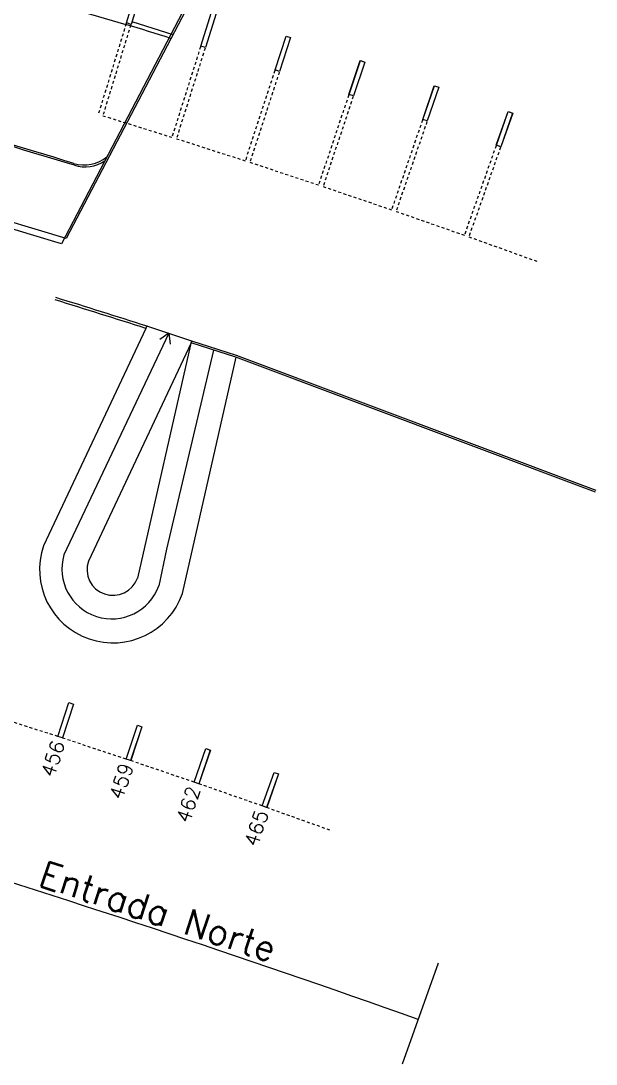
# Model space of a CAD drawing. Header units: millimetres. Extents: x 2757 to 3055, y 1102 to 1216.
# Drawn here: x 3019.7 to 3043.93, y 1101.56 to 1145.51 of the extents above; entities that cross this region are included whole.
import ezdxf

# ---------------------------------------------------------------- set-up
doc = ezdxf.new("R2010")
doc.units = ezdxf.units.MM
doc.linetypes.add('HIDDEN2', pattern=[0.1875, 0.125, -0.0625])
for name, color, linetype in [('AR-ALV-VT1', 2, 'Continuous'), ('BANC', 2, 'Continuous'), ('ESC', 1, 'Continuous'), ('ESTR', 3, 'Continuous'), ('NOPILAR1', 2, 'Continuous'), ('PISO', 1, 'Continuous'), ('PROJ', 1, 'HIDDEN2'), ('TEXTO-ENDEREÇO', 2, 'Continuous'), ('USO1', 2, 'Continuous')]:
    doc.layers.add(name, color=color, linetype=linetype)
doc.styles.add('1', font='romans.shx')
doc.styles.add('NOPILAR', font='simplex.shx', dxfattribs={"height": 0.6})
doc.dimstyles.new('1-600', dxfattribs={"dimtxt": 1.1, "dimasz": 2.5, "dimexe": 2, "dimexo": 4, "dimgap": 0.2, "dimtad": 1, "dimdec": 0, "dimzin": 4, "dimdsep": 46, "dimlunit": 6, "dimtxsty": '1', "dimblk1": 'NONE', "dimblk2": 'NONE', "dimsah": 1, "dimcen": 0, "dimclrd": 2, "dimclre": 2, "dimclrt": 2, "dimadec": 0, "dimazin": 0, "dimtfac": 1, "dimtdec": 0, "dimtmove": 2, "dimatfit": 3, "dimldrblk": 'NONE', "dimfxl": 1, "dimtolj": 1, "dimtzin": 0, "dimarcsym": 0})

# ---------------------------------------------------------------- blocks, each defined once
blk = doc.blocks.new('PILAR-SLC')
for points in [[(0.197, -42.97), (0.197, -44.47), (-0.003, -44.47), (-0.003, -42.97)], [(0.197, -72.501), (0.197, -74.001), (-0.003, -74.001), (-0.003, -72.501)]]:
    blk.add_lwpolyline(points, close=True)
blk = doc.blocks.new('*D110')
at = {"layer": 'DEFPOINTS', "color": 0, "transparency": 16777216}
for p in [(3016.364, 1118.686), (3015.923, 1117.252), (3039.109, 1110.993), (3038.61, 1109.586), (3028.979, 1106.034)]:
    blk.add_point(p, dxfattribs=at)
at = {"layer": 'USO1', "color": 2, "lineweight": -2, "transparency": 16777216}
for p, q in [((3014.748, 1113.429), (3013.378, 1108.972)), ((3037.272, 1105.816), (3035.764, 1101.564))]:
    blk.add_line(p, q, dxfattribs=at)
blk.add_arc((2850.938, 580.526), 554.849, 70.469, 72.913, dxfattribs=at)
at = {"layer": 'USO1', "color": 2, "transparency": 16777216, "insert": (3025.474, 1107.998), "char_height": 1.1, "attachment_point": 5, "rotation": 341.691, "style": '1'}
blk.add_mtext('\\A1;Entrada Norte', dxfattribs=at)
blk = doc.blocks.new('_NONE')
at = {"color": 0, "linetype": 'ByBlock'}
blk.add_circle((0, 0), 0.25, dxfattribs=at)

msp = doc.modelspace()

# ---------------------------------------------------------------- linework, layer by layer
at = {"layer": 'AR-ALV-VT1'}
for points in [[(3021.612, 1136.339, 0.05916), (2935.976, 1152.005), (2927.053, 1152.488), (2920.658, 1152.701)], [(3021.406, 1136.119, 0.058865), (2935.936, 1151.757), (2927.044, 1152.238)]]:
    msp.add_lwpolyline(points, format="xyb", dxfattribs=at)
at = {"layer": 'BANC'}
for p, q in [((3039.132, 1170.03), (3021.406, 1136.119)), ((3039.092, 1169.781), (3021.612, 1136.339)), ((3043.904, 1125.653), (3028.76, 1131.34)), ((3043.932, 1125.728), (3028.786, 1131.415))]:
    msp.add_line(p, q, dxfattribs=at)
for radius, start, end in [(373.599, 72.23981, 72.85701), (373.499, 72.24183, 72.85733)]:
    msp.add_arc((2911.053, 776.853), radius, start, end, dxfattribs=at)
at = {"layer": 'ESC'}
for p, q in [((3025.934, 1132.349), (3021.514, 1123.016)), ((3025.934, 1132.349), (3025.557, 1132.082)), ((3025.934, 1132.349), (3025.984, 1131.89)), ((3027.81, 1131.644), (3025.832, 1123.263)), ((3025.832, 1123.263), (3025.509, 1121.714))]:
    msp.add_line(p, q, dxfattribs=at)
msp.add_arc((3023.53, 1122.422), 2.101, 163.5828, 340.3187, dxfattribs=at)
at = {"layer": 'PISO'}
for p, q in [((3014.869, 1148.075), (3024.124, 1145.36)), ((3024.376, 1145.48), (3026.107, 1144.94)), ((3024.97, 1132.555), (3020.65, 1123.401)), ((3026.904, 1132.019), (3025.013, 1132.646)), ((3026.879, 1131.943), (3022.542, 1122.754)), ((3026.84, 1131.859), (3024.612, 1122.041)), ((3028.76, 1131.34), (3026.501, 1121.384))]:
    msp.add_line(p, q, dxfattribs=at)
for centre, radius, start, end in [((2911.028, 776.925), 385.403, 72.64035, 72.93549), ((2911.053, 776.853), 379.154, 72.99252, 75.14495), ((2911.053, 776.853), 379.224, 72.99972, 75.13445), ((3022.368, 1140.941), 1.5, 252.9997, 309.4367), ((3022.368, 1140.941), 1.5, 252.9997, 309.4367), ((3022.393, 1140.86), 1.5, 252.9925, 304.1438), ((3022.393, 1140.86), 1.5, 252.9925, 304.1438), ((3023.58, 1122.405), 3.095, 161.2199, 340.7321), ((3023.58, 1122.405), 1.095, 161.3843, 340.5668)]:
    msp.add_arc(centre, radius, start, end, dxfattribs=at)
at = {"layer": 'PROJ'}
for p, q in [((3024.135, 1145.397), (3022.961, 1141.574)), ((3024.326, 1145.339), (3023.152, 1141.515)), ((3027.268, 1144.421), (3026.062, 1140.608)), ((3027.459, 1144.361), (3026.252, 1140.547)), ((3030.394, 1143.418), (3029.154, 1139.615)), ((3030.584, 1143.356), (3029.344, 1139.553)), ((3033.51, 1142.389), (3032.238, 1138.597)), ((3033.7, 1142.326), (3032.428, 1138.533)), ((3023.152, 1141.515), (3026.062, 1140.608)), ((3036.618, 1141.333), (3035.314, 1137.552)), ((3036.807, 1141.268), (3035.503, 1137.487)), ((3026.252, 1140.547), (3029.154, 1139.615)), ((3039.716, 1140.251), (3038.38, 1136.481)), ((3039.905, 1140.184), (3038.569, 1136.414)), ((3029.344, 1139.553), (3032.238, 1138.597)), ((3032.428, 1138.533), (3035.314, 1137.552)), ((3035.503, 1137.487), (3038.38, 1136.481)), ((3038.569, 1136.414), (3041.437, 1135.384)), ((3021.26, 1115.364), (3018.565, 1116.23)), ((3024.134, 1114.414), (3021.447, 1115.303)), ((3027.004, 1113.439), (3024.324, 1114.35)), ((3029.865, 1112.44), (3027.193, 1113.374)), ((3032.718, 1111.416), (3030.054, 1112.373))]:
    msp.add_line(p, q, dxfattribs=at)
at = {"layer": 'TEXTO-ENDEREÇO'}
for p, q in [((3024.97, 1132.555), (3025.013, 1132.646)), ((3026.879, 1131.943), (3026.904, 1132.019)), ((3028.76, 1131.34), (3026.879, 1131.943)), ((3028.786, 1131.415), (3026.904, 1132.019))]:
    msp.add_line(p, q, dxfattribs=at)

# ---------------------------------------------------------------- block references
at = {"layer": 'ESTR'}
for p, rotation in [((3037.207, 1187.932), 342.9268292682919), ((3040.702, 1186.843), 342.4390243902432), ((3044.188, 1185.724), 341.9512195121961), ((3047.66, 1184.576), 341.4634146341463), ((3047.664, 1184.576), 341.4634146341465), ((3051.126, 1183.399), 340.9756097560976), ((3051.13, 1183.398), 340.9756097560972), ((3054.582, 1182.191), 340.4878048780488), ((3054.586, 1182.191), 340.487804878048)]:
    msp.add_blockref('PILAR-SLC', p, dxfattribs=dict(at, rotation=rotation))

# ---------------------------------------------------------------- texts
at = {"layer": 'NOPILAR1', "style": 'NOPILAR'}
for s, p in [('456', (3021.081, 1113.604)), ('456', (3021.081, 1113.604)), ('459', (3023.964, 1112.655)), ('459', (3023.964, 1112.655)), ('462', (3026.792, 1111.678)), ('462', (3026.792, 1111.678)), ('465', (3029.653, 1110.677))]:
    msp.add_text(s, height=0.6, rotation=71.4452, dxfattribs=at).set_placement(p)

# ---------------------------------------------------------------- dimensions: what is measured, and where the dimension line sits
at = {"layer": 'USO1'}
dim = msp.add_angular_dim_2l(base=(3028.979, 1106.034), line1=((3015.923, 1117.252), (3016.364, 1118.686)), line2=((3038.61, 1109.586), (3039.109, 1110.993)), text='Entrada Norte', dimstyle='1-600', override={"dimazin": 1}, dxfattribs=at)
dim.commit()
dim.dimension.update_dxf_attribs({"geometry": '*D110', "text_midpoint": (3025.474, 1107.998)})

doc.saveas('drawing.dxf')
